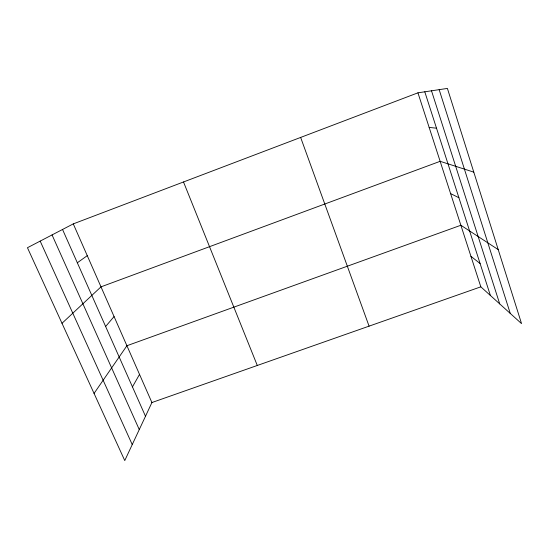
<?xml version="1.0" encoding="UTF-8"?>
<svg xmlns="http://www.w3.org/2000/svg" width="549" height="549" viewBox="0 0 549 549"><rect width="100%" height="100%" fill="white"/><g stroke="black" fill="none" stroke-linecap="round" stroke-linejoin="round"><path stroke-width="0.82" d="M480.828 286.832L151.915 402.541L124.76 460.577L27.45 247.723L73.278 223.882L417.94 92.829L447.401 88.423L521.55 323.629L480.828 286.832L417.94 92.829M132.453 386.894L139.521 374.391M94.057 393.427L126.908 345.733L460.865 225.255L498.218 249.61M105.628 326.49L114.068 316.56M62.003 323.299L100.995 286.853L440.14 161.317L473.794 172.132M77.327 262.772L87.264 255.662M429.153 127.416L436.517 128.198M450.605 193.591L458.909 197.729M470.939 256.328L480.101 263.527M40.18 241.1L132.24 444.587M52.052 234.924L139.261 429.579M62.538 229.468L145.492 416.259M73.278 223.882L151.915 402.541M183.51 181.966L257.289 365.469M300.639 137.428L369.072 326.147M424.789 91.8L490.387 295.472M431.507 90.798L499.714 303.892M439.159 89.652L510.261 313.424"/></g></svg>
